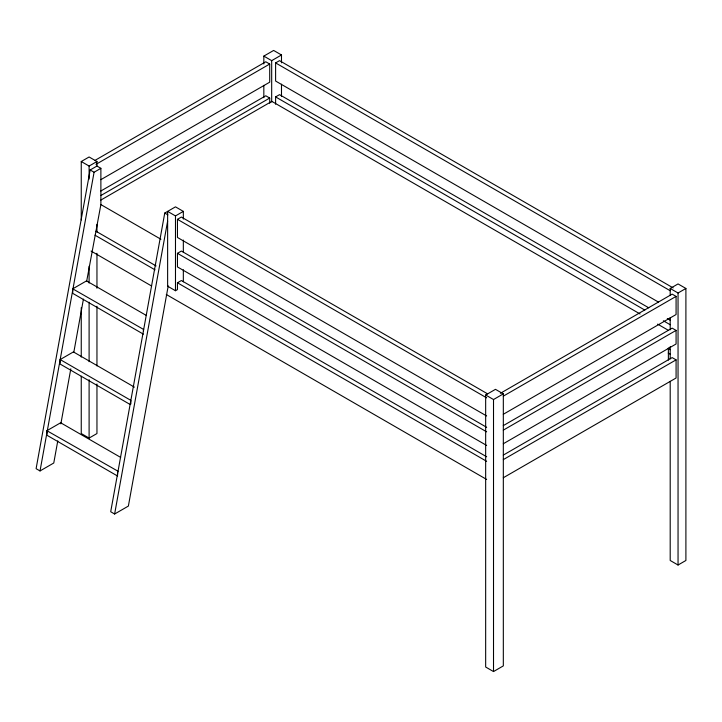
<?xml version="1.0" encoding="UTF-8"?>
<svg xmlns="http://www.w3.org/2000/svg" width="722" height="722" viewBox="0 0 722 722"><rect width="100%" height="100%" fill="white"/><g stroke="black" fill="none" stroke-linecap="round" stroke-linejoin="round"><path stroke-width="1.08" d="M86.694 281.075L100.881 204.588L100.881 168.316L96.956 166.051L90.151 169.977L36.1 468.677L40.026 470.943L53.771 463.01L57.778 440.862M40.026 470.943L94.077 172.251L100.881 168.316M60.856 423.859L70.819 368.807M73.825 352.201L83.427 299.098M183.334 219.109L183.334 211.384L175.482 206.853L164.751 213.053L110.701 511.745L114.627 514.01L128.372 506.077L168.217 285.858M114.627 514.01L167.63 221.103M81.252 219.966L81.252 161.52L89.104 156.981L96.956 161.52L96.956 166.051M263.828 63.978L263.828 56.108L273.638 50.441L281.49 54.98L281.49 62.85M94.97 160.401L265.786 61.776L269.712 64.041L269.712 82.182L100.854 179.67M81.252 161.52L89.104 166.051L96.956 161.52M263.828 56.108L271.68 60.648L281.49 54.98M95.972 164.354L269.712 64.041M658.482 302.103L275.605 81.044L275.605 62.913L279.531 60.648L673.157 287.897M100.827 191.023L265.786 95.782L269.712 98.048L269.712 103.282M100.854 195.536L269.712 98.048M275.605 104.239L275.605 96.91L279.531 94.645L648.735 307.807M100.863 200.066L271.824 101.369L640.053 313.962M486.673 456.791L181.375 280.524L177.45 282.789L177.45 289.594L175.482 290.731L167.63 286.192L167.63 211.384L175.482 215.923L183.334 211.384M486.646 415.971L177.45 237.457L177.45 219.326L181.375 217.051L487.648 393.878M143.425 334.169L72.751 293.367L72.751 288.836L86.496 280.903L146.521 315.559M486.646 445.438L177.45 266.923L177.45 253.323L181.375 251.057L486.682 427.325M129.888 404.338L60.179 364.096L60.179 359.565L73.418 351.921L134.409 387.136M72.751 288.836L143.678 329.494M117.587 476.033L46.912 435.231L46.912 430.7L60.657 422.767L120.673 457.414M81.252 376.216L81.252 433.543L89.104 438.073L96.956 433.543L96.956 383.969M46.912 430.7L118.029 471.24M485.662 394.997L495.472 389.329L503.324 393.869L503.324 665.892L493.514 671.559L485.662 667.02L485.662 394.997L493.514 399.537L503.324 393.869M670.197 295.172L670.197 288.457L678.048 283.927L685.9 288.457L685.9 560.48L678.048 565.019L670.197 560.48L670.197 381.36M500.364 393.31L672.155 294.125L676.081 296.39L676.081 314.53L503.315 414.275M670.197 288.457L678.048 292.997L685.9 288.457M503.315 396.143L676.081 296.39M503.288 425.628L672.155 328.131L676.081 330.396L676.081 343.997L503.315 443.741M503.315 430.141L676.081 330.396M503.297 455.095L672.155 357.598L676.081 359.863L676.081 378.003L503.315 477.747M503.315 459.616L676.081 359.863M275.605 62.913L670.206 290.731M667.29 318.519L670.224 320.216M275.605 96.91L644.809 310.072M663.365 320.785L670.206 324.738M657.634 324.115L668.373 330.315M668.274 348.555L670.224 349.683M668.247 353.076L670.206 354.204M177.45 219.326L486.646 397.84M90.151 169.977L94.077 172.251M164.751 213.053L167.892 214.867M100.881 204.588L160.907 239.244M177.45 253.323L486.646 431.837M95.963 231.22L156.069 265.922M94.997 235.192L155.022 269.847M177.45 282.789L486.646 461.313M91.071 251.057L151.629 286.02M166.277 294.477L486.646 479.444M60.179 359.565L130.853 400.367L130.853 403.995M678.048 292.997L678.048 565.019M670.197 317.527L670.197 329.819M670.197 346.587L670.197 358.888M668.373 347.959L668.373 360.088M493.514 399.537L493.514 671.559M281.49 84.203L281.49 96.567M271.68 60.648L271.68 102.01M263.828 85.34L263.828 97.705M183.334 240.065L183.334 252.195M183.334 269.739L183.334 281.806M175.482 215.923L175.482 290.731M143.425 329.638L143.425 330.902M117.587 471.502L117.587 475.257M96.956 224.38L96.956 232.096M96.956 253.287L96.956 288.213M96.956 306.236L96.956 365.946M89.104 166.051L89.104 179.128M89.104 266.238L89.104 283.078M89.104 302.175L89.104 361.704M89.104 379.673L89.104 438.073M81.252 307.644L81.252 357.101"/></g></svg>
